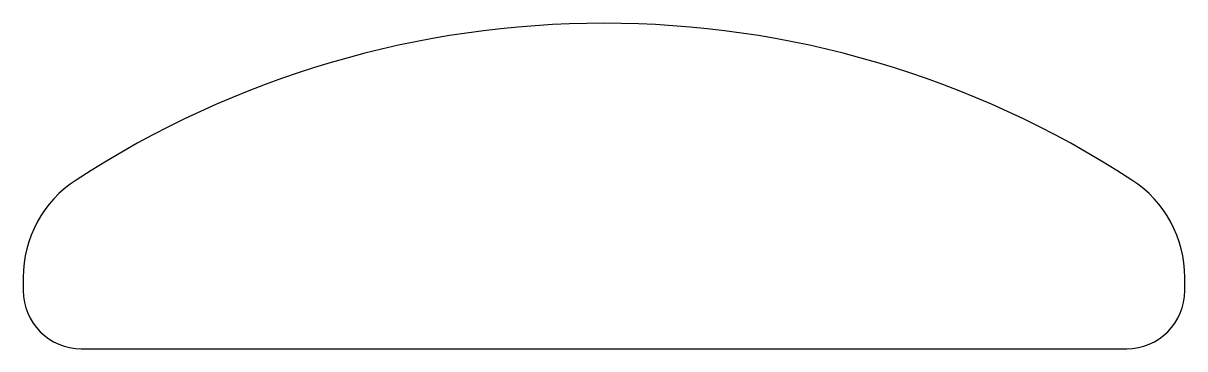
# Model space of a CAD drawing. Extents: x 890 to 920, y 520 to 528.4.
import ezdxf

# ---------------------------------------------------------------- set-up
doc = ezdxf.new("R2010")
doc.units = 0
doc.layers.get('0').update_dxf_attribs({"linetype": 'CONTINUOUS'})

msp = doc.modelspace()

# ---------------------------------------------------------------- linework, layer by layer
for p, q in [((890, 521.839), (890, 521.5)), ((920, 521.5), (920, 521.839)), ((891.5, 520), (918.5, 520))]:
    msp.add_line(p, q)
for centre, radius, start, end in [((905, 503.4), 25, 56.9443, 123.0557), ((893, 521.839), 3, 123.0557, 180), ((917, 521.839), 3, 0, 56.9443), ((891.5, 521.5), 1.5, 180, 270), ((918.5, 521.5), 1.5, 270, 0)]:
    msp.add_arc(centre, radius, start, end)

doc.saveas('drawing.dxf')
